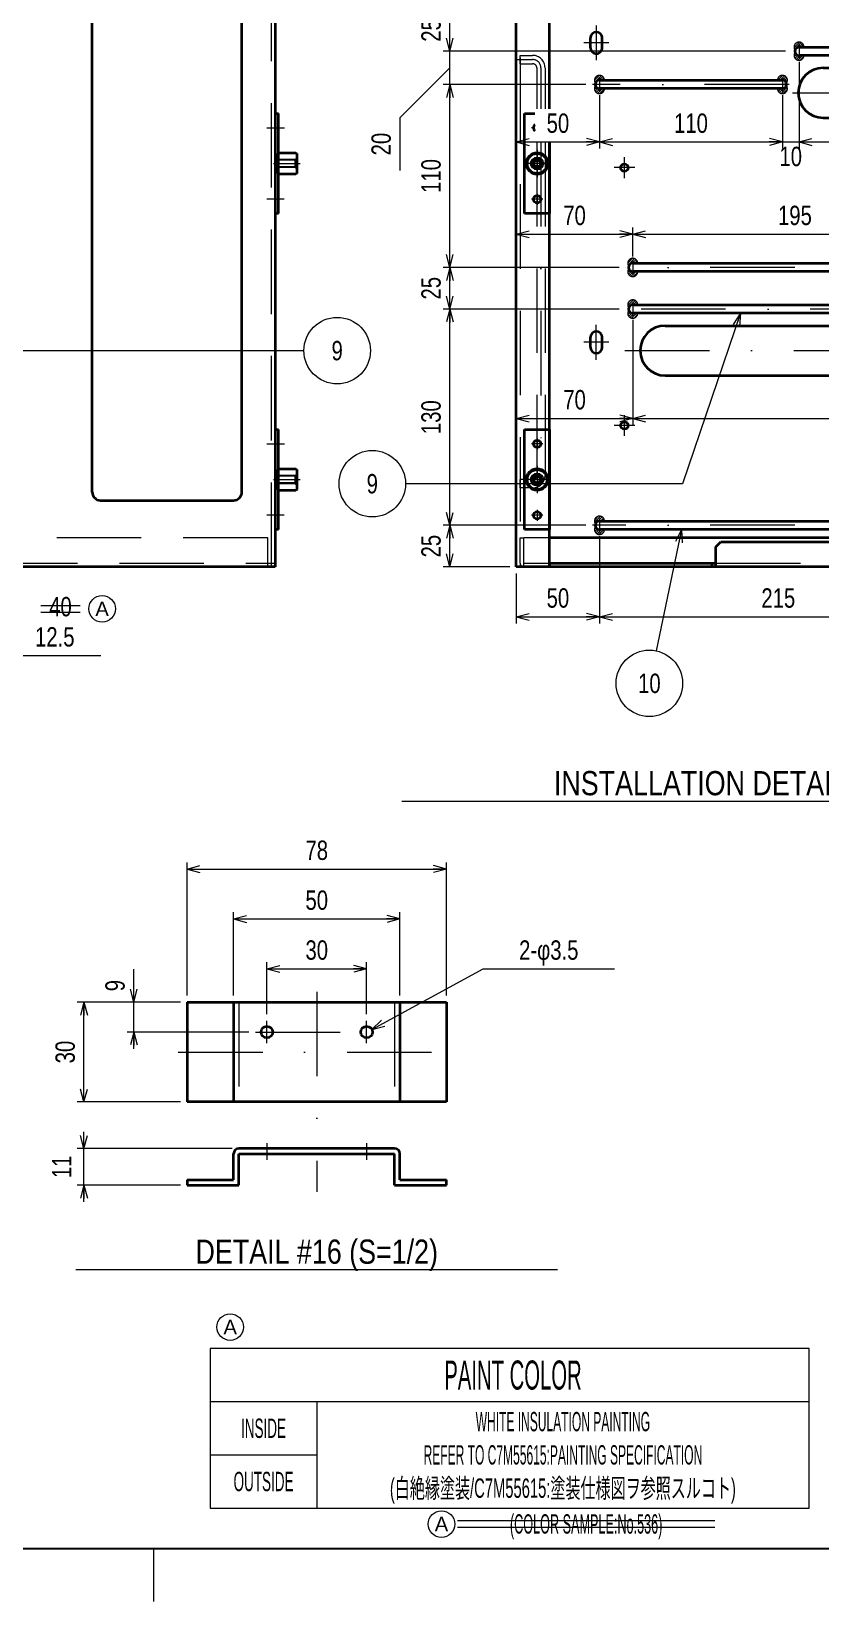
# Model space of a CAD drawing. Header units: millimetres. Extents: x 10 to 832, y 7 to 590.
# Drawn here: x 572.1 to 690.7, y 7 to 243 of the extents above; entities that cross this region are included whole.
import ezdxf
from ezdxf.enums import TextEntityAlignment as Align

# ---------------------------------------------------------------- set-up
doc = ezdxf.new("R2010")
doc.units = ezdxf.units.MM
for name, pattern in [('DASHDOT', [25.3, 12.7, -6.3, 0, -6.3]), ('DASHED', [19, 12.7, -6.3]), ('DIVIDE', [31.6, 12.7, -6.3, 0, -6.3, 0, -6.3])]:
    doc.linetypes.add(name, pattern=pattern)
for name, color, linetype in [('GR1_02', 7, 'Continuous'), ('GR1_03', 7, 'Continuous'), ('GR1_04', 7, 'Continuous'), ('GR1_11', 7, 'Continuous'), ('GR1_12', 7, 'Continuous'), ('GR1_15', 7, 'Continuous'), ('GR1_16', 7, 'Continuous'), ('GR2_01', 7, 'Continuous'), ('図面枠B6M', 7, 'Continuous'), ('表題、部品表_01', 7, 'Continuous'), ('表題、部品表_Layer1', 7, 'Continuous'), ('訂正', 7, 'Continuous')]:
    doc.layers.add(name, color=color, linetype=linetype)
doc.styles.add('HG丸ｺﾞｼｯｸM-PRO', font='')
doc.styles.get('HG丸ｺﾞｼｯｸM-PRO').set_extended_font_data('HG丸ｺﾞｼｯｸM-PRO')
pattern_1 = [(45, (0, 0), (-0.176776695, 0.176776695), [])]

# ---------------------------------------------------------------- blocks, each defined once
blk = doc.blocks.new('BLKF023')
at = {"layer": '図面枠B6M', "color": 2, "linetype": 'Continuous', "lineweight": 25}
blk.add_line((9.5, 15), (831.5, 15), dxfattribs=at)
at = {"layer": '図面枠B6M', "color": 4, "linetype": 'Continuous', "lineweight": 13}
blk.add_line((590.5, 7), (590.5, 15), dxfattribs=at)
blk = doc.blocks.new('BLKF174')
at = {"layer": 'GR1_03', "color": 4, "linetype": 'DASHED', "lineweight": 13}
for p, q in [((645.575, 166.875), (646.15, 166.875)), ((645.575, 163.075), (645.575, 166.875)), ((646.15, 163.075), (646.15, 166.875)), ((650, 166.875), (646.15, 166.875)), ((783.85, 163.075), (783.85, 166.25)), ((646.15, 162.5), (646.15, 163.075)), ((646.15, 163.075), (650, 163.075)), ((675, 163.075), (783.85, 163.075))]:
    blk.add_line(p, q, dxfattribs=at)
at = {"layer": 'GR1_03', "color": 3, "linetype": 'Continuous', "lineweight": 35}
for p, q in [((783.85, 166.875), (650, 166.875)), ((675, 165.5), (675.75, 166.25)), ((675, 162.5), (675, 165.5)), ((675.75, 166.25), (784.425, 166.25)), ((783.85, 166.875), (784.425, 166.875)), ((783.85, 166.875), (783.85, 166.25)), ((784.425, 163.075), (784.425, 166.875)), ((650, 163.075), (675, 163.075)), ((650, 163.075), (650, 162.5)), ((674.375, 163.075), (674.375, 162.5)), ((783.85, 162.5), (783.85, 163.075)), ((783.85, 163.075), (784.425, 163.075)), ((783.85, 162.5), (646.15, 162.5))]:
    blk.add_line(p, q, dxfattribs=at)
at = {"layer": 'GR1_03', "color": 4, "linetype": 'DASHED', "lineweight": 13}
blk.add_arc((646.15, 163.075), 0.575, 180, 270, dxfattribs=at)
at = {"layer": 'GR1_03', "color": 3, "linetype": 'Continuous', "lineweight": 35}
blk.add_arc((783.85, 163.075), 0.575, 270, 0, dxfattribs=at)
blk = doc.blocks.new('BLKF188')
at = {"layer": 'GR1_12', "color": 3, "linetype": 'Continuous', "lineweight": 35}
for p, q in [((646.25, 215.62), (646.25, 230.62)), ((646.25, 230.62), (647.79, 230.62)), ((650, 226.36), (650, 215.62)), ((650, 215.62), (646.25, 215.62))]:
    blk.add_line(p, q, dxfattribs=at)
blk = doc.blocks.new('BLKF187')
at = {"layer": 'GR1_12', "color": 4, "linetype": 'DASHDOT', "lineweight": 13}
for p, q in [((647.79, 228.5), (647.28, 228.5)), ((648.13, 225.19), (648.13, 221.06)), ((650.19, 223.12), (646.06, 223.12)), ((648.97, 217.75), (647.28, 217.75)), ((648.13, 218.59), (648.13, 216.91))]:
    blk.add_line(p, q, dxfattribs=at)
at = {"layer": 'GR1_12', "color": 3, "linetype": 'Continuous', "lineweight": 35}
for centre, radius in [((648.13, 223.12), 1.62), ((648.13, 217.75), 0.562)]:
    blk.add_circle(centre, radius, dxfattribs=at)
blk.add_arc((648.13, 228.5), 0.562, 126.5491, 233.4509, dxfattribs=at)
blk.add_blockref('BLKF188', (0, 0), dxfattribs=at)
blk = doc.blocks.new('BLKF189')
at = {"layer": 'GR1_12', "color": 3, "linetype": 'Continuous', "lineweight": 35}
for radius in [1.625, 1.5, 0.875, 0.625, 0.5]:
    blk.add_circle((648.125, 223.125), radius, dxfattribs=at)
at = {"layer": 'GR1_12', "color": 4, "linetype": 'DASHED', "lineweight": 13}
for radius in [1.5, 1.475]:
    blk.add_circle((648.125, 223.125), radius, dxfattribs=at)
blk = doc.blocks.new('BLKF191')
at = {"layer": 'GR1_12', "color": 3, "linetype": 'Continuous', "lineweight": 35}
for p, q in [((646.25, 168.125), (646.25, 183.125)), ((646.25, 183.125), (650, 183.125)), ((650, 183.125), (650, 168.125)), ((650, 168.125), (646.25, 168.125))]:
    blk.add_line(p, q, dxfattribs=at)
blk = doc.blocks.new('BLKF190')
at = {"layer": 'GR1_12', "color": 4, "linetype": 'DASHDOT', "lineweight": 13}
for p, q in [((648.13, 181.84), (648.13, 180.16)), ((648.97, 181), (647.28, 181)), ((648.13, 177.69), (648.13, 173.56)), ((650.19, 175.62), (646.06, 175.62)), ((648.97, 170.25), (647.28, 170.25)), ((648.13, 171.09), (648.13, 169.41))]:
    blk.add_line(p, q, dxfattribs=at)
at = {"layer": 'GR1_12', "color": 3, "linetype": 'Continuous', "lineweight": 35}
for centre, radius in [((648.13, 181), 0.562), ((648.13, 175.62), 1.62), ((648.13, 170.25), 0.562)]:
    blk.add_circle(centre, radius, dxfattribs=at)
blk.add_blockref('BLKF191', (0, 0), dxfattribs=at)
blk = doc.blocks.new('BLKF192')
at = {"layer": 'GR1_12', "color": 3, "linetype": 'Continuous', "lineweight": 35}
for radius in [1.625, 1.5, 0.875, 0.625, 0.5]:
    blk.add_circle((648.125, 175.625), radius, dxfattribs=at)
at = {"layer": 'GR1_12', "color": 4, "linetype": 'DASHED', "lineweight": 13}
for radius in [1.5, 1.475]:
    blk.add_circle((648.125, 175.625), radius, dxfattribs=at)
blk = doc.blocks.new('BLKF193')
at = {"layer": 'GR1_11', "color": 3, "linetype": 'Continuous', "lineweight": 35}
for p, q in [((657.5, 235.625), (685, 235.625)), ((685, 234.375), (657.5, 234.375))]:
    blk.add_line(p, q, dxfattribs=at)
for centre, start, end in [((657.5, 235), 90, 270), ((685, 235), 270, 90)]:
    blk.add_arc(centre, 0.625, start, end, dxfattribs=at)
blk = doc.blocks.new('BLKF195')
at = {"layer": 'GR1_11', "color": 3, "linetype": 'Continuous', "lineweight": 35}
for p, q in [((657.5, 169.375), (711.25, 169.375)), ((711.25, 168.125), (657.5, 168.125))]:
    blk.add_line(p, q, dxfattribs=at)
for centre, start, end in [((657.5, 168.75), 90, 270), ((711.25, 168.75), 270, 90)]:
    blk.add_arc(centre, 0.625, start, end, dxfattribs=at)
blk = doc.blocks.new('BLKF197')
at = {"layer": 'GR1_11', "color": 3, "linetype": 'Continuous', "lineweight": 35}
for p, q in [((687.5, 240.625), (755, 240.625)), ((755, 239.375), (687.5, 239.375))]:
    blk.add_line(p, q, dxfattribs=at)
for centre, start, end in [((687.5, 240), 90, 270), ((755, 240), 270, 90)]:
    blk.add_arc(centre, 0.625, start, end, dxfattribs=at)
blk = doc.blocks.new('BLKF201')
at = {"layer": 'GR1_11', "color": 3, "linetype": 'Continuous', "lineweight": 35}
for p, q in [((662.5, 201.875), (726.25, 201.875)), ((726.25, 200.625), (662.5, 200.625))]:
    blk.add_line(p, q, dxfattribs=at)
for centre, start, end in [((662.5, 201.25), 90, 270), ((726.25, 201.25), 270, 90)]:
    blk.add_arc(centre, 0.625, start, end, dxfattribs=at)
blk = doc.blocks.new('BLKF202')
at = {"layer": 'GR1_11', "color": 3, "linetype": 'Continuous', "lineweight": 35}
for p, q in [((662.5, 208.125), (711.25, 208.125)), ((711.25, 206.875), (662.5, 206.875))]:
    blk.add_line(p, q, dxfattribs=at)
for centre, start, end in [((662.5, 207.5), 90, 270), ((711.25, 207.5), 270, 90)]:
    blk.add_arc(centre, 0.625, start, end, dxfattribs=at)
blk = doc.blocks.new('BLKF212')
at = {"layer": 'GR1_03', "color": 4, "linetype": 'DASHED', "lineweight": 13}
for p, q in [((565.575, 163.075), (565.575, 166.875)), ((566.15, 166.875), (565.575, 166.875)), ((566.15, 163.075), (566.15, 166.875)), ((566.325, 162.5), (566.325, 166.875)), ((607.625, 166.875), (566.325, 166.875)), ((607.625, 162.5), (607.625, 166.875)), ((566.15, 163.075), (566.325, 163.075)), ((566.325, 163.075), (607.625, 163.075)), ((607.625, 163.075), (608.75, 163.075)), ((608.175, 162.5), (608.175, 163.075)), ((608.75, 163.075), (608.75, 162.5)), ((608.75, 162.5), (566.15, 162.5))]:
    blk.add_line(p, q, dxfattribs=at)
blk.add_arc((566.15, 163.075), 0.575, 180, 270, dxfattribs=at)
blk = doc.blocks.new('BLKF230')
at = {"layer": 'GR1_12', "color": 3, "linetype": 'Continuous', "lineweight": 35}
for p, q in [((608.75, 230.625), (609.25, 230.625)), ((608.75, 230.625), (608.75, 215.625)), ((609.25, 215.625), (609.25, 230.625)), ((609.25, 215.625), (608.75, 215.625))]:
    blk.add_line(p, q, dxfattribs=at)
blk = doc.blocks.new('BLKF232')
at = {"layer": 'GR1_12', "color": 4, "linetype": 'DASHED', "lineweight": 13}
for p, q in [((609, 221.65), (609, 224.6)), ((609, 224.6), (609.25, 224.6)), ((611.75, 223.75), (612, 224)), ((611.75, 222.5), (612, 222.25)), ((609.25, 221.65), (609, 221.65))]:
    blk.add_line(p, q, dxfattribs=at)
at = {"layer": 'GR1_12', "color": 3, "linetype": 'Continuous', "lineweight": 35}
for p, q in [((609.25, 224.75), (611.875, 224.75)), ((609.25, 224.6), (609.25, 224.75)), ((611.875, 224.75), (612, 224.625)), ((612, 224.625), (612, 221.625)), ((609.25, 221.5), (609.25, 221.65)), ((611.875, 221.5), (609.25, 221.5)), ((612, 221.625), (611.875, 221.5))]:
    blk.add_line(p, q, dxfattribs=at)
blk = doc.blocks.new('BLKF231')
at = {"layer": 'GR1_12', "color": 4, "linetype": 'DASHDOT', "lineweight": 13}
blk.add_line((608.5, 223.125), (612.5, 223.125), dxfattribs=at)
at = {"layer": 'GR1_12', "color": 4, "linetype": 'DASHED', "lineweight": 13}
for p, q in [((611.75, 223.75), (609, 223.75)), ((611.75, 223.625), (609, 223.625)), ((611.75, 222.625), (609, 222.625)), ((611.75, 222.5), (609, 222.5)), ((611.75, 222.5), (611.75, 223.75))]:
    blk.add_line(p, q, dxfattribs=at)
at = {"layer": 'GR1_12', "color": 3, "linetype": 'Continuous', "lineweight": 35}
blk.add_blockref('BLKF232', (0, 0), dxfattribs=at)
blk = doc.blocks.new('BLKF229')
at = {"layer": 'GR1_12', "color": 4, "linetype": 'DASHDOT', "lineweight": 13}
for p, q in [((607.52, 228.5), (610.14, 228.5)), ((610.11, 217.75), (607.48, 217.75))]:
    blk.add_line(p, q, dxfattribs=at)
at = {"layer": 'GR1_12', "color": 3, "linetype": 'Continuous', "lineweight": 35}
blk.add_blockref('BLKF230', (0, 0), dxfattribs=at)
at = {"layer": 'GR1_12', "color": 4, "linetype": 'DASHED', "lineweight": 13}
blk.add_blockref('BLKF231', (0, 0), dxfattribs=at)
blk = doc.blocks.new('BLKF234')
at = {"layer": 'GR1_12', "color": 3, "linetype": 'Continuous', "lineweight": 35}
for p, q in [((608.75, 183.125), (609.25, 183.125)), ((608.75, 183.125), (608.75, 168.125)), ((609.25, 168.125), (609.25, 183.125)), ((609.25, 168.125), (608.75, 168.125))]:
    blk.add_line(p, q, dxfattribs=at)
blk = doc.blocks.new('BLKF236')
at = {"layer": 'GR1_12', "color": 4, "linetype": 'DASHED', "lineweight": 13}
for p, q in [((609, 174.15), (609, 177.1)), ((609, 177.1), (609.25, 177.1)), ((611.75, 176.25), (612, 176.5)), ((611.75, 175), (612, 174.75)), ((609.25, 174.15), (609, 174.15))]:
    blk.add_line(p, q, dxfattribs=at)
at = {"layer": 'GR1_12', "color": 3, "linetype": 'Continuous', "lineweight": 35}
for p, q in [((609.25, 177.25), (611.875, 177.25)), ((609.25, 177.1), (609.25, 177.25)), ((611.875, 177.25), (612, 177.125)), ((612, 177.125), (612, 174.125)), ((609.25, 174), (609.25, 174.15)), ((611.875, 174), (609.25, 174)), ((612, 174.125), (611.875, 174))]:
    blk.add_line(p, q, dxfattribs=at)
blk = doc.blocks.new('BLKF235')
at = {"layer": 'GR1_12', "color": 4, "linetype": 'DASHDOT', "lineweight": 13}
blk.add_line((608.5, 175.625), (612.5, 175.625), dxfattribs=at)
at = {"layer": 'GR1_12', "color": 4, "linetype": 'DASHED', "lineweight": 13}
for p, q in [((611.75, 176.25), (609, 176.25)), ((611.75, 176.125), (609, 176.125)), ((611.75, 175.125), (609, 175.125)), ((611.75, 175), (609, 175)), ((611.75, 175), (611.75, 176.25))]:
    blk.add_line(p, q, dxfattribs=at)
at = {"layer": 'GR1_12', "color": 3, "linetype": 'Continuous', "lineweight": 35}
blk.add_blockref('BLKF236', (0, 0), dxfattribs=at)
blk = doc.blocks.new('BLKF233')
at = {"layer": 'GR1_12', "color": 4, "linetype": 'DASHDOT', "lineweight": 13}
for p, q in [((607.52, 181), (610.14, 181)), ((610.11, 170.25), (607.48, 170.25))]:
    blk.add_line(p, q, dxfattribs=at)
at = {"layer": 'GR1_12', "color": 3, "linetype": 'Continuous', "lineweight": 35}
blk.add_blockref('BLKF234', (0, 0), dxfattribs=at)
at = {"layer": 'GR1_12', "color": 4, "linetype": 'DASHED', "lineweight": 13}
blk.add_blockref('BLKF235', (0, 0), dxfattribs=at)
blk = doc.blocks.new('BLKF238')
at = {"layer": 'GR1_11', "color": 4, "linetype": 'DASHED', "lineweight": 13}
for p, q in [((645.58, 239.38), (647.45, 239.38)), ((645.58, 238.12), (645.58, 239.38)), ((645.58, 238.12), (647.45, 238.12)), ((648.08, 237.5), (648.08, 231.36)), ((649.33, 237.5), (649.33, 231.36)), ((648.08, 226.36), (648.08, 176.25)), ((649.33, 226.36), (649.33, 176.25)), ((645.58, 174.38), (645.58, 175.62)), ((647.45, 175.62), (645.58, 175.62)), ((647.45, 174.38), (645.58, 174.38))]:
    blk.add_line(p, q, dxfattribs=at)
blk = doc.blocks.new('BLKF237')
at = {"layer": 'GR1_11', "color": 4, "linetype": 'DASHDOT', "lineweight": 13}
for p, q in [((645.18, 238.75), (647.45, 238.75)), ((648.7, 237.5), (648.7, 231.36)), ((648.7, 226.36), (648.7, 176.25)), ((647.45, 175), (645.18, 175))]:
    blk.add_line(p, q, dxfattribs=at)
at = {"layer": 'GR1_11', "color": 4, "linetype": 'DASHED', "lineweight": 13}
for centre, radius, start, end in [((647.45, 237.5), 1.87, 0, 90), ((647.45, 237.5), 0.625, 0, 90), ((647.45, 176.25), 1.88, 270, 0), ((647.45, 176.25), 0.625, 270, 0)]:
    blk.add_arc(centre, radius, start, end, dxfattribs=at)
at = {"layer": 'GR1_11', "color": 4, "linetype": 'DASHDOT', "lineweight": 13}
for centre, start, end in [((647.45, 237.5), 0, 90), ((647.45, 176.25), 270, 0)]:
    blk.add_arc(centre, 1.25, start, end, dxfattribs=at)
at = {"layer": 'GR1_11', "color": 4, "linetype": 'DASHED', "lineweight": 13}
blk.add_blockref('BLKF238', (0, 0), dxfattribs=at)
blk = doc.blocks.new('FXTIP_ARROW_S')
at = {"color": 0, "linetype": 'Continuous', "lineweight": -2}
for q in [(-1, 0), (-0.97, 0.26), (-0.97, -0.26)]:
    blk.add_line((0, 0), q, dxfattribs=at)
blk = doc.blocks.new('FXTIP_ARROW_E')
at = {"color": 0, "linetype": 'Continuous', "lineweight": -2}
for q in [(-1, 0), (-0.97, 0.26), (-0.97, -0.26)]:
    blk.add_line((0, 0), q, dxfattribs=at)
blk = doc.blocks.new('BLKF305')
at = {"layer": 'GR2_01', "color": 3, "linetype": 'Continuous', "lineweight": 35}
for p, q in [((595.5, 97.09), (595.5, 82.09)), ((595.5, 97.09), (634.5, 97.09)), ((602.5, 97.09), (602.5, 82.09)), ((627.5, 97.09), (627.5, 82.09)), ((634.5, 97.09), (634.5, 82.09)), ((634.5, 82.09), (595.5, 82.09))]:
    blk.add_line(p, q, dxfattribs=at)
at = {"layer": 'GR2_01', "color": 4, "linetype": 'DASHED', "lineweight": 13}
for p, q in [((603.3, 97.09), (603.3, 82.09)), ((626.7, 97.09), (626.7, 82.09))]:
    blk.add_line(p, q, dxfattribs=at)
at = {"layer": 'GR2_01', "color": 3, "linetype": 'Continuous', "lineweight": 35}
for centre in [(607.5, 92.59), (622.5, 92.59)]:
    blk.add_circle(centre, 0.875, dxfattribs=at)
blk = doc.blocks.new('BLKF306')
at = {"layer": 'GR2_01', "color": 4, "linetype": 'DASHDOT', "lineweight": 13}
for p, q in [((607.5, 75.88), (607.5, 73.38)), ((622.5, 75.88), (622.5, 73.38))]:
    blk.add_line(p, q, dxfattribs=at)
at = {"layer": 'GR2_01', "color": 3, "linetype": 'Continuous', "lineweight": 35}
for p, q in [((602.5, 70.39), (602.5, 74.29)), ((626.7, 75.09), (603.3, 75.09)), ((603.3, 74.29), (626.7, 74.29)), ((603.3, 69.59), (603.3, 74.29)), ((626.7, 69.59), (626.7, 74.29)), ((627.5, 70.39), (627.5, 74.29)), ((595.5, 70.39), (602.5, 70.39)), ((595.5, 70.39), (595.5, 69.59)), ((595.5, 69.59), (603.3, 69.59)), ((626.7, 69.59), (634.5, 69.59)), ((627.5, 70.39), (634.5, 70.39)), ((634.5, 69.59), (634.5, 70.39))]:
    blk.add_line(p, q, dxfattribs=at)
for centre, start, end in [((603.3, 74.29), 90, 180), ((626.7, 74.29), 0, 90)]:
    blk.add_arc(centre, 0.8, start, end, dxfattribs=at)
blk = doc.blocks.new('BLKF332')
at = {"layer": 'GR1_02', "color": 3, "linetype": 'Continuous', "lineweight": 35}
for p, q in [((581.25, 173.75), (581.25, 246.25)), ((582.5, 247.5), (602.5, 247.5)), ((603.75, 173.75), (603.75, 246.25)), ((582.5, 172.5), (602.5, 172.5))]:
    blk.add_line(p, q, dxfattribs=at)
for centre, start, end in [((582.5, 246.25), 90, 180), ((602.5, 246.25), 0, 90), ((582.5, 173.75), 180, 270), ((602.5, 173.75), 270, 0)]:
    blk.add_arc(centre, 1.25, start, end, dxfattribs=at)
blk = doc.blocks.new('BLKF330')
at = {"layer": 'GR1_02', "color": 4, "linetype": 'DASHED', "lineweight": 13}
blk.add_line((608.175, 162.5), (608.175, 410), dxfattribs=at)
at = {"layer": 'GR1_02', "color": 3, "linetype": 'Continuous', "lineweight": 35}
for p, q in [((608.75, 410), (608.75, 162.5)), ((608.75, 162.5), (565, 162.5))]:
    blk.add_line(p, q, dxfattribs=at)
blk.add_blockref('BLKF332', (0, 0), dxfattribs=at)
blk = doc.blocks.new('BLKF439')
at = {"layer": '表題、部品表_Layer1', "color": 4, "linetype": 'Continuous', "lineweight": 13}
blk.add_circle((601.99, 48.26), 2, dxfattribs=at)
at = {"layer": '表題、部品表_Layer1', "color": 4, "linetype": 'Continuous', "lineweight": 13, "style": 'HG丸ｺﾞｼｯｸM-PRO', "width": 1.042301}
blk.add_text('A', height=2.18, dxfattribs=at).set_placement((601.99, 48.26), align=Align.MIDDLE_CENTER)
blk = doc.blocks.new('BLKF440')
at = {"layer": '表題、部品表_Layer1', "color": 4, "linetype": 'Continuous', "lineweight": 13}
blk.add_circle((633.75, 18.65), 2, dxfattribs=at)
at = {"layer": '表題、部品表_Layer1', "color": 4, "linetype": 'Continuous', "lineweight": 13, "style": 'HG丸ｺﾞｼｯｸM-PRO', "width": 1.042301}
blk.add_text('A', height=2.18, dxfattribs=at).set_placement((633.75, 18.65), align=Align.MIDDLE_CENTER)
blk = doc.blocks.new('BLKF442')
at = {"layer": '表題、部品表_01', "color": 4, "linetype": 'Continuous', "lineweight": 13}
for p, q in [((689, 45.05), (599, 45.05)), ((599, 45.05), (599, 21.05)), ((689, 21.05), (689, 45.05)), ((599, 37.05), (689, 37.05)), ((615, 37.05), (615, 21.05)), ((599, 29.05), (615, 29.05)), ((599, 21.05), (689, 21.05))]:
    blk.add_line(p, q, dxfattribs=at)
at = {"layer": '表題、部品表_01', "color": 4, "linetype": 'Continuous', "lineweight": 13, "style": 'HG丸ｺﾞｼｯｸM-PRO'}
for s, height, width, p in [('PAINT COLOR', 4.3636, 0.522273, (644.5, 41.05)), ('INSIDE', 2.909, 0.521235, (607, 33.05)), ('OUTSIDE', 2.909, 0.521235, (607, 25.05))]:
    blk.add_text(s, height=height, dxfattribs=dict(at, width=width)).set_placement(p, align=Align.MIDDLE_CENTER)
blk = doc.blocks.new('BLKF441')
at = {"layer": '表題、部品表_01', "color": 4, "linetype": 'Continuous', "lineweight": 13}
blk.add_blockref('BLKF442', (0, 0), dxfattribs=at)
at = {"layer": '表題、部品表_01', "color": 4, "linetype": 'Continuous', "lineweight": 13, "style": 'HG丸ｺﾞｼｯｸM-PRO'}
for s, width, p in [('WHITE INSULATION PAINTING', 0.464685, (652, 34.05)), ('REFER TO C7M55615:PAINTING SPECIFICATION', 0.464716, (652, 29.05)), ('(白絶縁塗装/C7M55615:塗装仕様図ヲ参照スルコト)', 0.570008, (652, 24.05))]:
    blk.add_text(s, height=2.9091, dxfattribs=dict(at, width=width)).set_placement(p, align=Align.MIDDLE_CENTER)
blk = doc.blocks.new('BLKF504')
at = {"layer": 'GR1_02', "color": 3, "linetype": 'Continuous', "lineweight": 35}
for p, q in [((645, 162.5), (645, 410)), ((650, 231.36), (650, 263.32)), ((650, 162.5), (650, 226.36)), ((785, 162.5), (645, 162.5))]:
    blk.add_line(p, q, dxfattribs=at)
at = {"layer": 'GR1_02', "color": 4, "linetype": 'DASHED', "lineweight": 13}
blk.add_line((645.57, 410), (645.57, 162.5), dxfattribs=at)
blk = doc.blocks.new('BLKF507')
at = {"layer": 'GR1_02', "color": 3, "linetype": 'Continuous', "lineweight": 35}
for p, q in [((691.125, 237.5), (751.125, 237.5)), ((691.125, 230), (716.310025, 230)), ((726.189975, 230), (751.125, 230))]:
    blk.add_line(p, q, dxfattribs=at)
for centre, start, end in [((691.125, 233.75), 90, 270), ((751.125, 233.75), 270, 90)]:
    blk.add_arc(centre, 3.75, start, end, dxfattribs=at)
blk = doc.blocks.new('BLKF508')
at = {"layer": 'GR1_02', "color": 3, "linetype": 'Continuous', "lineweight": 35}
for p, q in [((667.375, 198.75), (716.125, 198.75)), ((667.375, 191.25), (716.125, 191.25))]:
    blk.add_line(p, q, dxfattribs=at)
for centre, start, end in [((667.375, 195), 90, 270), ((716.125, 195), 270, 90)]:
    blk.add_arc(centre, 3.75, start, end, dxfattribs=at)
blk = doc.blocks.new('BLKF514')
at = {"layer": 'GR1_02', "color": 4, "linetype": 'DASHDOT', "lineweight": 13}
for p, q in [((661.25, 182.1875), (661.25, 185.3125)), ((662.8125, 183.75), (659.6875, 183.75))]:
    blk.add_line(p, q, dxfattribs=at)
at = {"layer": 'GR1_02', "color": 3, "linetype": 'Continuous', "lineweight": 35}
blk.add_circle((661.25, 183.75), 0.5625, dxfattribs=at)
blk = doc.blocks.new('BLKF515')
at = {"layer": 'GR1_02', "color": 4, "linetype": 'DASHDOT', "lineweight": 13}
for p, q in [((662.8125, 222.5), (659.6875, 222.5)), ((661.25, 220.9375), (661.25, 224.0625))]:
    blk.add_line(p, q, dxfattribs=at)
at = {"layer": 'GR1_02', "color": 3, "linetype": 'Continuous', "lineweight": 35}
blk.add_circle((661.25, 222.5), 0.5625, dxfattribs=at)
blk = doc.blocks.new('BLKF524')
at = {"layer": 'GR1_02', "color": 4, "linetype": 'DASHDOT', "lineweight": 13}
for p, q in [((657.03, 238.63), (657.03, 243.88)), ((658.9, 241.25), (655.15, 241.25))]:
    blk.add_line(p, q, dxfattribs=at)
at = {"layer": 'GR1_02', "color": 3, "linetype": 'Continuous', "lineweight": 35}
for p, q in [((656.15, 240.5), (656.15, 242)), ((657.9, 240.5), (657.9, 242))]:
    blk.add_line(p, q, dxfattribs=at)
for centre, start, end in [((657.03, 242), 0, 180), ((657.03, 240.5), 180, 0)]:
    blk.add_arc(centre, 0.875, start, end, dxfattribs=at)
blk = doc.blocks.new('BLKF525')
at = {"layer": 'GR1_02', "color": 4, "linetype": 'DASHDOT', "lineweight": 13}
for p, q in [((657.025, 193.625), (657.025, 198.875)), ((658.9, 196.25), (655.15, 196.25))]:
    blk.add_line(p, q, dxfattribs=at)
at = {"layer": 'GR1_02', "color": 3, "linetype": 'Continuous', "lineweight": 35}
for p, q in [((656.15, 195.5), (656.15, 197)), ((657.9, 195.5), (657.9, 197))]:
    blk.add_line(p, q, dxfattribs=at)
for centre, start, end in [((657.025, 197), 0, 180), ((657.025, 195.5), 180, 0)]:
    blk.add_arc(centre, 0.875, start, end, dxfattribs=at)
blk = doc.blocks.new('BLKF502')
at = {"layer": 'GR1_02', "color": 3, "linetype": 'Continuous', "lineweight": 35}
for centre in [(648.13, 217.75), (648.13, 181), (648.13, 170.25)]:
    blk.add_circle(centre, 0.562, dxfattribs=at)
blk.add_arc((648.13, 228.5), 0.562, 126.5491, 233.4509, dxfattribs=at)
for name in ['BLKF504', 'BLKF524', 'BLKF507', 'BLKF525', 'BLKF508']:
    blk.add_blockref(name, (0, 0), dxfattribs=at)
at = {"layer": 'GR1_02', "color": 4, "linetype": 'DASHDOT', "lineweight": 13}
for name in ['BLKF515', 'BLKF514']:
    blk.add_blockref(name, (0, 0), dxfattribs=at)

msp = doc.modelspace()

# ---------------------------------------------------------------- hatches: boundary and pattern name
at = {"layer": 'GR1_16', "linetype": 'DIVIDE', "lineweight": 13}
h = msp.add_hatch(dxfattribs=at)
h.set_pattern_fill('_USER', color=4, scale=0.25, angle=45, style=0, pattern_type=0)
h.set_pattern_definition(pattern_1)
edge = h.paths.add_edge_path(flags=0)
edge.add_arc((687.5, 240.62), 0.75, 0, 216.8699, ccw=False)
edge.add_line((688.25, 240.62), (687.5, 240.62))
edge.add_arc((687.5, 240), 0.625, 90, 163.7398)
edge = h.paths.add_edge_path(flags=0)
edge.add_arc((687.5, 239.38), 0.75, 143.1301, 360)
edge.add_line((688.25, 239.38), (687.5, 239.38))
edge.add_arc((687.5, 240), 0.625, 196.2602, 270, ccw=False)
h = msp.add_hatch(dxfattribs=at)
h.set_pattern_fill('_USER', color=4, scale=0.25, angle=45, style=0, pattern_type=0)
h.set_pattern_definition(pattern_1)
edge = h.paths.add_edge_path(flags=0)
edge.add_arc((657.5, 235.62), 0.75, 0, 216.8699, ccw=False)
edge.add_line((658.25, 235.62), (657.5, 235.62))
edge.add_arc((657.5, 235), 0.625, 90, 163.7398)
edge = h.paths.add_edge_path(flags=0)
edge.add_arc((657.5, 234.38), 0.75, 143.1301, 360)
edge.add_line((658.25, 234.38), (657.5, 234.38))
edge.add_arc((657.5, 235), 0.625, 196.2602, 270, ccw=False)
h = msp.add_hatch(dxfattribs=at)
h.set_pattern_fill('_USER', color=4, scale=0.25, angle=45, style=0, pattern_type=0)
h.set_pattern_definition(pattern_1)
edge = h.paths.add_edge_path(flags=0)
edge.add_arc((685, 235.62), 0.75, 323.1301, 540)
edge.add_line((684.25, 235.62), (685, 235.62))
edge.add_arc((685, 235), 0.625, 16.2602, 90, ccw=False)
edge = h.paths.add_edge_path(flags=0)
edge.add_arc((685, 234.38), 0.75, -180, 36.8699, ccw=False)
edge.add_line((684.25, 234.38), (685, 234.38))
edge.add_arc((685, 235), 0.625, 270, 343.7398)
h = msp.add_hatch(dxfattribs=at)
h.set_pattern_fill('_USER', color=4, scale=0.25, angle=45, style=0, pattern_type=0)
h.set_pattern_definition(pattern_1)
edge = h.paths.add_edge_path(flags=0)
edge.add_arc((662.5, 208.13), 0.75, 0, 216.8699, ccw=False)
edge.add_line((663.25, 208.13), (662.5, 208.13))
edge.add_arc((662.5, 207.5), 0.625, 90, 163.7398)
edge = h.paths.add_edge_path(flags=0)
edge.add_arc((662.5, 206.88), 0.75, 143.1301, 360)
edge.add_line((663.25, 206.88), (662.5, 206.88))
edge.add_arc((662.5, 207.5), 0.625, 196.2602, 270, ccw=False)
h = msp.add_hatch(dxfattribs=at)
h.set_pattern_fill('_USER', color=4, scale=0.25, angle=45, style=0, pattern_type=0)
h.set_pattern_definition(pattern_1)
edge = h.paths.add_edge_path(flags=0)
edge.add_arc((662.5, 201.88), 0.75, 0, 216.8699, ccw=False)
edge.add_line((663.25, 201.88), (662.5, 201.88))
edge.add_arc((662.5, 201.25), 0.625, 90, 163.7398)
edge = h.paths.add_edge_path(flags=0)
edge.add_arc((662.5, 200.62), 0.75, 143.1301, 360)
edge.add_line((663.25, 200.62), (662.5, 200.62))
edge.add_arc((662.5, 201.25), 0.625, 196.2602, 270, ccw=False)
h = msp.add_hatch(dxfattribs=at)
h.set_pattern_fill('_USER', color=4, scale=0.25, angle=45, style=0, pattern_type=0)
h.set_pattern_definition(pattern_1)
edge = h.paths.add_edge_path(flags=0)
edge.add_arc((657.5, 169.38), 0.75, 0, 216.8699, ccw=False)
edge.add_line((658.25, 169.38), (657.5, 169.38))
edge.add_arc((657.5, 168.75), 0.625, 90, 163.7398)
edge = h.paths.add_edge_path(flags=0)
edge.add_arc((657.5, 168.13), 0.75, 143.1301, 360)
edge.add_line((658.25, 168.13), (657.5, 168.13))
edge.add_arc((657.5, 168.75), 0.625, 196.2602, 270, ccw=False)

# ---------------------------------------------------------------- linework, layer by layer
at = {"layer": 'GR1_04', "color": 4, "linetype": 'DASHDOT', "lineweight": 13}
for p, q in [((686.52, 233.75), (757.07, 233.75)), ((661.33, 195), (765.61, 195))]:
    msp.add_line(p, q, dxfattribs=at)
at = {"layer": 'GR1_11', "color": 4, "linetype": 'DASHDOT', "lineweight": 13}
for p, q in [((687.5, 241.03), (687.5, 238.91)), ((756, 240), (686.44, 240)), ((657.5, 236.03), (657.5, 233.91)), ((685, 236.03), (685, 233.91)), ((686, 235), (656.44, 235)), ((662.5, 208.53), (662.5, 206.41)), ((712.25, 207.5), (661.44, 207.5)), ((727.25, 201.25), (661.44, 201.25)), ((662.5, 202.28), (662.5, 200.16)), ((712.25, 168.75), (656.44, 168.75)), ((657.5, 169.78), (657.5, 167.66))]:
    msp.add_line(p, q, dxfattribs=at)
at = {"layer": 'GR1_15', "color": 4, "linetype": 'Continuous', "lineweight": 13}
for p, q in [((678.69, 200.62), (670, 175)), ((569.33, 195), (613.07, 195)), ((670, 175), (628.35, 175)), ((669.83, 168.13), (666.02, 149.89))]:
    msp.add_line(p, q, dxfattribs=at)
for centre in [(618.07, 195), (623.35, 175), (665, 145)]:
    msp.add_circle(centre, 5, dxfattribs=at)
at = {"layer": 'GR1_16', "color": 4, "linetype": 'Continuous', "lineweight": 13}
for p, q in [((635, 240), (635, 246.25)), ((685.44, 240), (634, 240)), ((635, 235), (635, 240)), ((687.5, 238.38), (687.5, 225.36)), ((635, 237.5), (627.5, 230)), ((655.44, 235), (634, 235)), ((635, 207.5), (635, 235)), ((657.5, 233.38), (657.5, 225.36)), ((685, 233.38), (685, 225.36)), ((627.5, 230), (627.5, 222.08)), ((645, 226.36), (657.5, 226.36)), ((657.5, 226.36), (685, 226.36)), ((685, 226.36), (687.5, 226.36)), ((687.5, 226.36), (755, 226.36)), ((645, 212.5), (662.5, 212.5)), ((662.5, 209.13), (662.5, 213.5)), ((662.5, 212.5), (711.25, 212.5)), ((660.44, 207.5), (634, 207.5)), ((635, 201.25), (635, 207.5)), ((660.44, 201.25), (634, 201.25)), ((635, 168.75), (635, 201.25)), ((662.5, 199.62), (662.5, 183.8)), ((645, 184.8), (662.5, 184.8)), ((662.5, 184.8), (726.25, 184.8)), ((655.44, 168.75), (634, 168.75)), ((635, 162.5), (635, 168.75)), ((657.5, 167.13), (657.5, 154)), ((644, 162.5), (634, 162.5)), ((645, 161.5), (645, 154)), ((645, 155), (657.5, 155)), ((657.5, 155), (711.25, 155)), ((568.7, 149.16), (582.54, 149.16)), ((627.8, 127.3), (732.2, 127.3))]:
    msp.add_line(p, q, dxfattribs=at)
at = {"layer": 'GR1_16', "color": 4, "linetype": 'DIVIDE', "lineweight": 13}
for centre, start, end in [((687.5, 240.62), 0, 216.8699), ((687.5, 239.38), 143.1301, 0), ((657.5, 235.62), 0, 216.8699), ((685, 235.62), 323.1301, 180), ((657.5, 234.38), 143.1301, 0), ((685, 234.38), 180, 36.8699), ((662.5, 208.13), 0, 216.8699), ((662.5, 206.88), 143.1301, 0), ((662.5, 201.88), 0, 216.8699), ((662.5, 200.62), 143.1301, 0), ((657.5, 169.38), 0, 216.8699), ((657.5, 168.13), 143.1301, 0)]:
    msp.add_arc(centre, 0.75, start, end, dxfattribs=at)
at = {"layer": 'GR2_01', "color": 4, "linetype": 'Continuous', "lineweight": 13}
for p, q in [((595.5, 98.09), (595.5, 118.09)), ((634.5, 98.09), (634.5, 118.09)), ((595.5, 117.09), (634.5, 117.09)), ((602.5, 98.09), (602.5, 110.59)), ((602.5, 109.59), (627.5, 109.59)), ((627.5, 98.09), (627.5, 110.59)), ((587.5, 97.09), (587.5, 102.05)), ((607.5, 95.27), (607.5, 103.09)), ((607.5, 102.09), (622.5, 102.09)), ((622.5, 95.27), (622.5, 103.09)), ((623.27, 93), (640, 102.09)), ((640, 102.09), (659.76, 102.09)), ((594.5, 97.09), (579, 97.09)), ((580, 82.09), (580, 97.09)), ((594.5, 97.09), (586.5, 97.09)), ((587.5, 92.59), (587.5, 97.09)), ((604.81, 92.59), (586.5, 92.59)), ((587.5, 90.09), (587.5, 92.59)), ((594.5, 82.09), (579, 82.09)), ((580, 75.09), (580, 77.59)), ((602.3, 75.09), (579, 75.09)), ((580, 69.59), (580, 75.09)), ((594.5, 69.59), (579, 69.59)), ((580, 67.09), (580, 69.59)), ((578.8, 56.89), (651.2, 56.89))]:
    msp.add_line(p, q, dxfattribs=at)
at = {"layer": 'GR2_01', "color": 4, "linetype": 'DASHDOT', "lineweight": 13}
for p, q in [((615, 98.66), (615, 68.58)), ((605.81, 92.59), (624.19, 92.59)), ((607.5, 90.9), (607.5, 94.27)), ((622.5, 90.9), (622.5, 94.27)), ((594.17, 89.59), (636.17, 89.59))]:
    msp.add_line(p, q, dxfattribs=at)
at = {"layer": '表題、部品表_Layer1', "color": 4, "linetype": 'Continuous', "lineweight": 13}
for p, q in [((636.18, 19.17), (674.82, 19.17)), ((636.18, 18.17), (674.82, 18.17))]:
    msp.add_line(p, q, dxfattribs=at)
at = {"layer": '訂正', "color": 4, "linetype": 'Continuous', "lineweight": 13}
for p, q in [((573.51, 156.7), (579.43, 156.7)), ((573.51, 155.7), (579.43, 155.7))]:
    msp.add_line(p, q, dxfattribs=at)
msp.add_circle((582.73, 156.2), 2, dxfattribs=at)

# ---------------------------------------------------------------- block references
at = {"layer": 'GR1_02', "color": 3, "linetype": 'Continuous', "lineweight": 35}
for name in ['BLKF502', 'BLKF330']:
    msp.add_blockref(name, (0, 0), dxfattribs=at)
at = {"layer": 'GR1_03', "color": 4, "linetype": 'DASHED', "lineweight": 13}
msp.add_blockref('BLKF212', (0, 0), dxfattribs=at)
at = {"layer": 'GR1_03', "color": 3, "linetype": 'Continuous', "lineweight": 35}
msp.add_blockref('BLKF174', (0, 0), dxfattribs=at)
at = {"layer": 'GR1_11', "color": 4, "linetype": 'DASHDOT', "lineweight": 13}
msp.add_blockref('BLKF237', (0, 0), dxfattribs=at)
at = {"layer": 'GR1_11', "color": 3, "linetype": 'Continuous', "lineweight": 35}
for name in ['BLKF197', 'BLKF193', 'BLKF202', 'BLKF201', 'BLKF195']:
    msp.add_blockref(name, (0, 0), dxfattribs=at)
at = {"layer": 'GR1_12', "color": 4, "linetype": 'DASHDOT', "lineweight": 13}
for name in ['BLKF229', 'BLKF187', 'BLKF233', 'BLKF190']:
    msp.add_blockref(name, (0, 0), dxfattribs=at)
at = {"layer": 'GR1_12', "color": 3, "linetype": 'Continuous', "lineweight": 35}
for name in ['BLKF189', 'BLKF192']:
    msp.add_blockref(name, (0, 0), dxfattribs=at)
at = {"layer": 'GR1_15', "color": 4, "linetype": 'Continuous', "lineweight": 13, "xscale": 2, "yscale": 2}
for p, rotation in [((678.69, 200.62), 71.25975292319208), ((669.83, 168.13), 78.21330208776983)]:
    msp.add_blockref('FXTIP_ARROW_S', p, dxfattribs=dict(at, rotation=rotation))
at = {"layer": 'GR1_16', "color": 4, "linetype": 'Continuous', "lineweight": 13, "xscale": 2, "yscale": 2}
for name, p, rotation in [('FXTIP_ARROW_S', (635, 240), 270), ('FXTIP_ARROW_E', (635, 235), 90), ('FXTIP_ARROW_S', (645, 226.36), 180), ('FXTIP_ARROW_E', (657.5, 226.36), 360), ('FXTIP_ARROW_S', (657.5, 226.36), 180), ('FXTIP_ARROW_E', (685, 226.36), 360), ('FXTIP_ARROW_S', (687.5, 226.36), 180), ('FXTIP_ARROW_S', (645, 212.5), 180), ('FXTIP_ARROW_E', (662.5, 212.5), 360), ('FXTIP_ARROW_S', (662.5, 212.5), 180), ('FXTIP_ARROW_S', (635, 207.5), 270), ('FXTIP_ARROW_E', (635, 207.5), 90), ('FXTIP_ARROW_S', (635, 201.25), 270), ('FXTIP_ARROW_E', (635, 201.25), 90), ('FXTIP_ARROW_S', (645, 184.8), 180), ('FXTIP_ARROW_E', (662.5, 184.8), 360), ('FXTIP_ARROW_S', (662.5, 184.8), 180), ('FXTIP_ARROW_S', (635, 168.75), 270), ('FXTIP_ARROW_E', (635, 168.75), 90), ('FXTIP_ARROW_S', (635, 162.5), 270), ('FXTIP_ARROW_S', (645, 155), 180), ('FXTIP_ARROW_E', (657.5, 155), 360), ('FXTIP_ARROW_S', (657.5, 155), 180)]:
    msp.add_blockref(name, p, dxfattribs=dict(at, rotation=rotation))
at = {"layer": 'GR2_01', "color": 4, "linetype": 'Continuous', "lineweight": 13, "xscale": 2, "yscale": 2}
for name, p, rotation in [('FXTIP_ARROW_S', (595.5, 117.09), 180), ('FXTIP_ARROW_E', (634.5, 117.09), 360), ('FXTIP_ARROW_S', (602.5, 109.59), 180), ('FXTIP_ARROW_E', (627.5, 109.59), 360), ('FXTIP_ARROW_S', (607.5, 102.09), 180), ('FXTIP_ARROW_E', (622.5, 102.09), 360), ('FXTIP_ARROW_E', (580, 97.09), 90), ('FXTIP_ARROW_S', (587.5, 97.09), 270), ('FXTIP_ARROW_S', (623.27, 93), 208.49563402155), ('FXTIP_ARROW_E', (587.5, 92.59), 90), ('FXTIP_ARROW_S', (580, 82.09), 270), ('FXTIP_ARROW_S', (580, 75.09), 270), ('FXTIP_ARROW_E', (580, 69.59), 90)]:
    msp.add_blockref(name, p, dxfattribs=dict(at, rotation=rotation))
at = {"layer": 'GR2_01', "color": 3, "linetype": 'Continuous', "lineweight": 35}
for name in ['BLKF305', 'BLKF306']:
    msp.add_blockref(name, (0, 0), dxfattribs=at)
at = {"layer": '図面枠B6M', "color": 4, "linetype": 'Continuous', "lineweight": 13}
msp.add_blockref('BLKF023', (0, 0), dxfattribs=at)
at = {"layer": '表題、部品表_01', "color": 4, "linetype": 'Continuous', "lineweight": 13}
msp.add_blockref('BLKF441', (0, 0), dxfattribs=at)
at = {"layer": '表題、部品表_Layer1', "color": 4, "linetype": 'Continuous', "lineweight": 13}
for name in ['BLKF439', 'BLKF440']:
    msp.add_blockref(name, (0, 0), dxfattribs=at)

# ---------------------------------------------------------------- texts
at = {"layer": 'GR1_15', "color": 3, "linetype": 'Continuous', "lineweight": 35, "style": 'HG丸ｺﾞｼｯｸM-PRO', "width": 0.784542}
for s, height, p in [('9', 2.91, (618.07, 195)), ('9', 2.91, (623.35, 175)), ('10', 2.909, (665, 145))]:
    msp.add_text(s, height=height, rotation=0, dxfattribs=at).set_placement(p, align=Align.MIDDLE_CENTER)
at = {"layer": 'GR1_16', "color": 3, "linetype": 'Continuous', "lineweight": 35, "style": 'HG丸ｺﾞｼｯｸM-PRO'}
for s, rotation, width, p in [('25', 90, 0.784542, (634.5, 243.12)), ('50', 0, 0.784542, (651.25, 226.86)), ('110', 0, 0.784542, (671.25, 226.86)), ('20', 90, 0.784542, (627, 226.04)), ('10', 0, 0.784542, (686.25, 221.86)), ('110', 90, 0.784542, (634.5, 221.25)), ('70', 0, 0.784542, (653.75, 213)), ('195', 0, 0.784542, (686.88, 213)), ('25', 90, 0.784542, (634.5, 204.38)), ('70', 0, 0.784542, (653.75, 185.3)), ('130', 90, 0.784542, (634.5, 185)), ('25', 90, 0.784542, (634.5, 165.62)), ('50', 0, 0.784542, (651.25, 155.5)), ('215', 0, 0.784542, (684.38, 155.5)), ('12.5', 0, 0.784749, (575.62, 149.66))]:
    msp.add_text(s, height=2.909, rotation=rotation, dxfattribs=dict(at, width=width)).set_placement(p, align=Align.BOTTOM_CENTER)
at = {"layer": 'GR1_16', "color": 3, "linetype": 'Continuous', "lineweight": 35, "style": 'HG丸ｺﾞｼｯｸM-PRO', "width": 0.830549}
msp.add_text('INSTALLATION DETAIL #8~#15', height=3.6364, dxfattribs=at).set_placement((680, 130), align=Align.MIDDLE_CENTER)
at = {"layer": 'GR2_01', "color": 3, "linetype": 'Continuous', "lineweight": 35, "style": 'HG丸ｺﾞｼｯｸM-PRO', "width": 0.784542}
for s, height, rotation, p in [('78', 2.909, 0, (615, 117.59)), ('50', 2.909, 0, (615, 110.09)), ('30', 2.909, 0, (615, 102.59)), ('9', 2.91, 90, (587, 99.57)), ('30', 2.909, 90, (579.5, 89.59)), ('11', 2.909, 90, (579, 72.34))]:
    msp.add_text(s, height=height, rotation=rotation, dxfattribs=at).set_placement(p, align=Align.BOTTOM_CENTER)
at = {"layer": 'GR2_01', "color": 3, "linetype": 'Continuous', "lineweight": 35, "style": 'HG丸ｺﾞｼｯｸM-PRO', "width": 0.783565}
msp.add_text('2-φ3.5', height=2.909, dxfattribs=at).set_placement((649.88, 102.59), align=Align.BOTTOM_CENTER)
at = {"layer": 'GR2_01', "color": 3, "linetype": 'Continuous', "lineweight": 35, "style": 'HG丸ｺﾞｼｯｸM-PRO', "width": 0.830023}
msp.add_text('DETAIL #16 (S=1/2)', height=3.6364, dxfattribs=at).set_placement((615, 59.59), align=Align.MIDDLE_CENTER)
at = {"layer": '表題、部品表_Layer1', "color": 4, "linetype": 'Continuous', "lineweight": 13, "style": 'HG丸ｺﾞｼｯｸM-PRO', "width": 0.488473}
msp.add_text('(COLOR SAMPLE:No.536)', height=2.9091, dxfattribs=at).set_placement((655.5, 18.67), align=Align.MIDDLE_CENTER)
at = {"layer": '訂正', "color": 3, "linetype": 'Continuous', "lineweight": 35, "style": 'HG丸ｺﾞｼｯｸM-PRO', "width": 0.784542}
msp.add_text('40', height=2.909, rotation=0, dxfattribs=at).set_placement((576.47, 154.2), align=Align.BOTTOM_CENTER)
at = {"layer": '訂正', "color": 3, "linetype": 'Continuous', "lineweight": 35, "style": 'HG丸ｺﾞｼｯｸM-PRO', "width": 1.042301}
msp.add_text('A', height=2.18, dxfattribs=at).set_placement((582.73, 156.2), align=Align.MIDDLE_CENTER)

doc.saveas('drawing.dxf')
